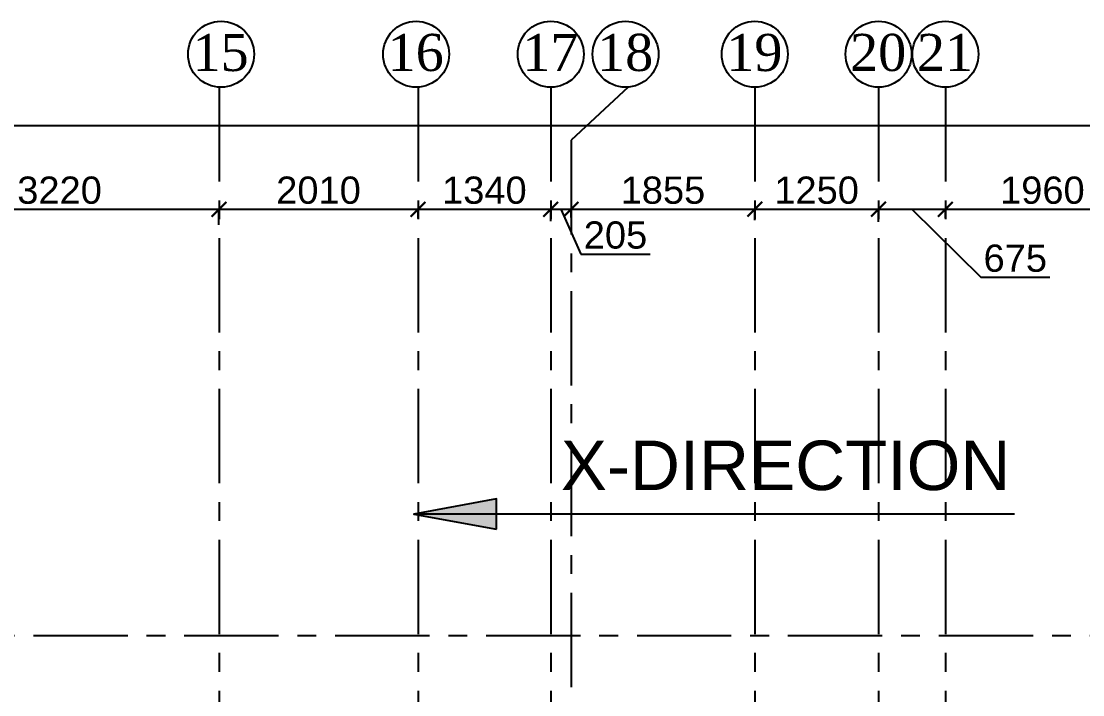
# Model space of a CAD drawing. Header units: inches. Extents: x -1898 to 127651, y -195120 to -109120.
# Drawn here: x 23325 to 34045, y -152800 to -145997 of the extents above; entities that cross this region are included whole.
import ezdxf

# ---------------------------------------------------------------- set-up
doc = ezdxf.new("R2010")
doc.units = ezdxf.units.IN
doc.header["$MEASUREMENT"] = 0
doc.linetypes.add('CENTER', pattern=[50.8, 31.75, -6.35, 6.35, -6.35])
for name, color, linetype in [('2', 5, 'Continuous'), ('GIRD CIR', 1, 'Continuous'), ('GIRD TEXT', 4, 'Continuous'), ('GRID', 8, 'CENTER'), ('GRID DIM', 4, 'Continuous')]:
    doc.layers.add(name, color=color, linetype=linetype)
doc.layers.add('TEXT1', color=3, linetype='Continuous', lineweight=20)
doc.styles.add('T 200', font='sanss___.ttf')
doc.styles.add('T200', font='sanss___.ttf', dxfattribs={"height": 275})
doc.styles.add('T400', font='romantic.ttf')
doc.dimstyles.new('T 300', dxfattribs={"dimtxt": 275, "dimasz": 150, "dimexe": 1, "dimexo": 0, "dimgap": 50, "dimtad": 1, "dimdec": 0, "dimrnd": 5, "dimdsep": 46, "dimtxsty": 'T200', "dimblk": 'ARCHTICK', "dimcen": 2.5, "dimdle": 1, "dimclrd": 5, "dimclre": 253, "dimclrt": 4, "dimadec": 0, "dimazin": 0, "dimtfac": 1, "dimtdec": 0, "dimtmove": 2, "dimatfit": 3, "dimfxl": 0, "dimarcsym": 0})

# ---------------------------------------------------------------- blocks, each defined once
blk = doc.blocks.new('_ARCHTICK')
at = {"color": 0, "linetype": 'ByBlock', "const_width": 0.15}
blk.add_lwpolyline([(-0.5, -0.5), (0.5, 0.5)], dxfattribs=at)
blk = doc.blocks.new('*D679')
at = {"layer": 'Defpoints', "color": 0}
for p in [(86396, -147049), (3327, -147274, 15), (86396, -147274, 15)]:
    blk.add_point(p, dxfattribs=at)
at = {"layer": 'GRID DIM', "color": 5, "lineweight": -2}
blk.add_line((3326, -147049), (86397, -147049), dxfattribs=at)
at = {"layer": 'GRID DIM', "color": 253, "lineweight": -2}
for p, q in [((3327, -147274), (3327, -147048)), ((86396, -147274), (86396, -147048))]:
    blk.add_line(p, q, dxfattribs=at)
at = {"layer": 'GRID DIM', "color": 5, "lineweight": -2, "xscale": 150, "yscale": 150, "zscale": 150, "rotation": 180}
blk.add_blockref('_ARCHTICK', (3327, -147049), dxfattribs=at)
at = {"layer": 'GRID DIM', "color": 5, "lineweight": -2, "xscale": 150, "yscale": 150, "zscale": 150}
blk.add_blockref('_ARCHTICK', (86396, -147049), dxfattribs=at)
at = {"layer": 'GRID DIM', "color": 4, "insert": (44862, -146857), "char_height": 275, "attachment_point": 5, "style": 'T200'}
blk.add_mtext('83070', dxfattribs=at)
blk = doc.blocks.new('*D693')
at = {"layer": 'Defpoints', "color": 0}
for p in [(25322, -147896), (22102, -147996, 15), (25322, -148052, 15)]:
    blk.add_point(p, dxfattribs=at)
at = {"layer": 'GRID DIM', "color": 5, "lineweight": -2}
blk.add_line((22101, -147896), (25323, -147896), dxfattribs=at)
at = {"layer": 'GRID DIM', "color": 253, "lineweight": -2}
for p, q in [((22102, -147996), (22102, -147895)), ((25322, -148052), (25322, -147895))]:
    blk.add_line(p, q, dxfattribs=at)
at = {"layer": 'GRID DIM', "color": 5, "lineweight": -2, "xscale": 150, "yscale": 150, "zscale": 150, "rotation": 180}
blk.add_blockref('_ARCHTICK', (22102, -147896), dxfattribs=at)
at = {"layer": 'GRID DIM', "color": 5, "lineweight": -2, "xscale": 150, "yscale": 150, "zscale": 150}
blk.add_blockref('_ARCHTICK', (25322, -147896), dxfattribs=at)
at = {"layer": 'GRID DIM', "color": 4, "insert": (23712, -147705), "char_height": 275, "attachment_point": 5, "style": 'T200'}
blk.add_mtext('3220', dxfattribs=at)
blk = doc.blocks.new('*D694')
at = {"layer": 'Defpoints', "color": 0}
for p in [(27332, -147896), (27332, -147989, 15), (25322, -148052, 15)]:
    blk.add_point(p, dxfattribs=at)
at = {"layer": 'GRID DIM', "color": 5, "lineweight": -2}
blk.add_line((25321, -147896), (27333, -147896), dxfattribs=at)
at = {"layer": 'GRID DIM', "color": 253, "lineweight": -2}
for p, q in [((25322, -148052), (25322, -147895)), ((27332, -147989), (27332, -147895))]:
    blk.add_line(p, q, dxfattribs=at)
at = {"layer": 'GRID DIM', "color": 5, "lineweight": -2, "xscale": 150, "yscale": 150, "zscale": 150, "rotation": 180}
blk.add_blockref('_ARCHTICK', (25322, -147896), dxfattribs=at)
at = {"layer": 'GRID DIM', "color": 5, "lineweight": -2, "xscale": 150, "yscale": 150, "zscale": 150}
blk.add_blockref('_ARCHTICK', (27332, -147896), dxfattribs=at)
at = {"layer": 'GRID DIM', "color": 4, "insert": (26327, -147705), "char_height": 275, "attachment_point": 5, "style": 'T200'}
blk.add_mtext('2010', dxfattribs=at)
blk = doc.blocks.new('*D695')
at = {"layer": 'Defpoints', "color": 0}
for p in [(28672, -147896), (27332, -147989, 15), (28672, -148016, 15)]:
    blk.add_point(p, dxfattribs=at)
at = {"layer": 'GRID DIM', "color": 5, "lineweight": -2}
blk.add_line((27331, -147896), (28673, -147896), dxfattribs=at)
at = {"layer": 'GRID DIM', "color": 253, "lineweight": -2}
for p, q in [((27332, -147989), (27332, -147895)), ((28672, -148016), (28672, -147895))]:
    blk.add_line(p, q, dxfattribs=at)
at = {"layer": 'GRID DIM', "color": 5, "lineweight": -2, "xscale": 150, "yscale": 150, "zscale": 150, "rotation": 180}
blk.add_blockref('_ARCHTICK', (27332, -147896), dxfattribs=at)
at = {"layer": 'GRID DIM', "color": 5, "lineweight": -2, "xscale": 150, "yscale": 150, "zscale": 150}
blk.add_blockref('_ARCHTICK', (28672, -147896), dxfattribs=at)
at = {"layer": 'GRID DIM', "color": 4, "insert": (28002, -147705), "char_height": 275, "attachment_point": 5, "style": 'T200'}
blk.add_mtext('1340', dxfattribs=at)
blk = doc.blocks.new('*D696')
at = {"layer": 'Defpoints', "color": 0}
for p in [(28877, -147896), (28672, -148016, 15), (28877, -147980, 15)]:
    blk.add_point(p, dxfattribs=at)
at = {"layer": 'GRID DIM', "color": 5, "lineweight": -2}
for p, q in [((28671, -147896), (28878, -147896)), ((28775, -147896), (28975, -148350)), ((28975, -148350), (29676, -148350))]:
    blk.add_line(p, q, dxfattribs=at)
at = {"layer": 'GRID DIM', "color": 253, "lineweight": -2}
for p, q in [((28672, -148016), (28672, -147895)), ((28877, -147980), (28877, -147895))]:
    blk.add_line(p, q, dxfattribs=at)
at = {"layer": 'GRID DIM', "color": 5, "lineweight": -2, "xscale": 150, "yscale": 150, "zscale": 150, "rotation": 180}
blk.add_blockref('_ARCHTICK', (28672, -147896), dxfattribs=at)
at = {"layer": 'GRID DIM', "color": 5, "lineweight": -2, "xscale": 150, "yscale": 150, "zscale": 150}
blk.add_blockref('_ARCHTICK', (28877, -147896), dxfattribs=at)
at = {"layer": 'GRID DIM', "color": 4, "insert": (29326, -148158), "char_height": 275, "attachment_point": 5, "style": 'T200'}
blk.add_mtext('205', dxfattribs=at)
blk = doc.blocks.new('*D697')
at = {"layer": 'Defpoints', "color": 0}
for p in [(30733, -147896), (28877, -147980, 15), (30733, -148007, 15)]:
    blk.add_point(p, dxfattribs=at)
at = {"layer": 'GRID DIM', "color": 5, "lineweight": -2}
blk.add_line((28876, -147896), (30734, -147896), dxfattribs=at)
at = {"layer": 'GRID DIM', "color": 253, "lineweight": -2}
for p, q in [((28877, -147980), (28877, -147895)), ((30733, -148007), (30733, -147895))]:
    blk.add_line(p, q, dxfattribs=at)
at = {"layer": 'GRID DIM', "color": 5, "lineweight": -2, "xscale": 150, "yscale": 150, "zscale": 150, "rotation": 180}
blk.add_blockref('_ARCHTICK', (28877, -147896), dxfattribs=at)
at = {"layer": 'GRID DIM', "color": 5, "lineweight": -2, "xscale": 150, "yscale": 150, "zscale": 150}
blk.add_blockref('_ARCHTICK', (30733, -147896), dxfattribs=at)
at = {"layer": 'GRID DIM', "color": 4, "insert": (29805, -147705), "char_height": 275, "attachment_point": 5, "style": 'T200'}
blk.add_mtext('1855', dxfattribs=at)
blk = doc.blocks.new('*D698')
at = {"layer": 'Defpoints', "color": 0}
for p in [(31982, -147896), (30733, -148007, 15), (31982, -148023, 15)]:
    blk.add_point(p, dxfattribs=at)
at = {"layer": 'GRID DIM', "color": 5, "lineweight": -2}
blk.add_line((30732, -147896), (31983, -147896), dxfattribs=at)
at = {"layer": 'GRID DIM', "color": 253, "lineweight": -2}
for p, q in [((30733, -148007), (30733, -147895)), ((31982, -148023), (31982, -147895))]:
    blk.add_line(p, q, dxfattribs=at)
at = {"layer": 'GRID DIM', "color": 5, "lineweight": -2, "xscale": 150, "yscale": 150, "zscale": 150, "rotation": 180}
blk.add_blockref('_ARCHTICK', (30733, -147896), dxfattribs=at)
at = {"layer": 'GRID DIM', "color": 5, "lineweight": -2, "xscale": 150, "yscale": 150, "zscale": 150}
blk.add_blockref('_ARCHTICK', (31982, -147896), dxfattribs=at)
at = {"layer": 'GRID DIM', "color": 4, "insert": (31357, -147705), "char_height": 275, "attachment_point": 5, "style": 'T200'}
blk.add_mtext('1250', dxfattribs=at)
blk = doc.blocks.new('*D699')
at = {"layer": 'Defpoints', "color": 0}
for p in [(32657, -147896), (31982, -148023, 15), (32657, -147985, 15)]:
    blk.add_point(p, dxfattribs=at)
at = {"layer": 'GRID DIM', "color": 5, "lineweight": -2}
for p, q in [((31981, -147896), (32658, -147896)), ((32320, -147896), (33014, -148583)), ((33014, -148583), (33712, -148583))]:
    blk.add_line(p, q, dxfattribs=at)
at = {"layer": 'GRID DIM', "color": 253, "lineweight": -2}
for p, q in [((31982, -148023), (31982, -147895)), ((32657, -147985), (32657, -147895))]:
    blk.add_line(p, q, dxfattribs=at)
at = {"layer": 'GRID DIM', "color": 5, "lineweight": -2, "xscale": 150, "yscale": 150, "zscale": 150, "rotation": 180}
blk.add_blockref('_ARCHTICK', (31982, -147896), dxfattribs=at)
at = {"layer": 'GRID DIM', "color": 5, "lineweight": -2, "xscale": 150, "yscale": 150, "zscale": 150}
blk.add_blockref('_ARCHTICK', (32657, -147896), dxfattribs=at)
at = {"layer": 'GRID DIM', "color": 4, "insert": (33363, -148392), "char_height": 275, "attachment_point": 5, "style": 'T200'}
blk.add_mtext('675', dxfattribs=at)
blk = doc.blocks.new('*D700')
at = {"layer": 'Defpoints', "color": 0}
for p in [(34617, -147896), (32657, -147985, 15), (34617, -148057, 15)]:
    blk.add_point(p, dxfattribs=at)
at = {"layer": 'GRID DIM', "color": 5, "lineweight": -2}
blk.add_line((32656, -147896), (34618, -147896), dxfattribs=at)
at = {"layer": 'GRID DIM', "color": 253, "lineweight": -2}
for p, q in [((32657, -147985), (32657, -147895)), ((34617, -148057), (34617, -147895))]:
    blk.add_line(p, q, dxfattribs=at)
at = {"layer": 'GRID DIM', "color": 5, "lineweight": -2, "xscale": 150, "yscale": 150, "zscale": 150, "rotation": 180}
blk.add_blockref('_ARCHTICK', (32657, -147896), dxfattribs=at)
at = {"layer": 'GRID DIM', "color": 5, "lineweight": -2, "xscale": 150, "yscale": 150, "zscale": 150}
blk.add_blockref('_ARCHTICK', (34617, -147896), dxfattribs=at)
at = {"layer": 'GRID DIM', "color": 4, "insert": (33637, -147705), "char_height": 275, "attachment_point": 5, "style": 'T200'}
blk.add_mtext('1960', dxfattribs=at)

msp = doc.modelspace()

# ---------------------------------------------------------------- hatches: boundary and pattern name
at = {"layer": '2'}
msp.add_hatch(color=1, dxfattribs=at).paths.add_polyline_path([(28123.5, -151129.2), (28123.5, -150822.3), (27288.8, -150975.7)])

# ---------------------------------------------------------------- linework, layer by layer
at = {"layer": '2', "color": 1}
msp.add_line((33356.8, -150975.7), (27288.8, -150975.7), dxfattribs=at)
msp.add_lwpolyline([(28123.5, -151129.2), (28123.5, -150822.3), (27288.8, -150975.7), (28123.5, -151129.2)], dxfattribs=at)
at = {"layer": 'GIRD CIR'}
for centre in [(25342.4, -146330, 14.7), (27312.4, -146330, 14.7), (28672.4, -146330, 14.7), (29427.7, -146330, 14.7), (30732.6, -146330, 14.7), (31982.4, -146330, 14.7), (32657.4, -146330, 14.7)]:
    msp.add_circle(centre, 333.3, dxfattribs=at)
at = {"layer": 'GRID', "ltscale": 30}
for p, q in [((25322.4, -146663.3, 14.7), (25322.4, -178683.9, 14.7)), ((27332.4, -146663.3, 14.7), (27332.4, -178683.9, 14.7)), ((28672.4, -146663.3, 14.7), (28672.4, -178683.9, 14.7)), ((29454.6, -146663.3, 14.7), (28877.4, -147198.6, 14.7)), ((30732.6, -146663.3, 14.7), (30732.6, -178683.9, 14.7)), ((31982.4, -146663.3, 14.7), (31982.4, -178683.9, 14.7)), ((32657.4, -146663.3, 14.7), (32657.4, -178683.9, 14.7)), ((28877.4, -147198.6, 14.7), (28877.4, -178683.9, 14.7)), ((86883.8, -152203.6, 14.7), (739.5, -152203.6, 14.7))]:
    msp.add_line(p, q, dxfattribs=at)

# ---------------------------------------------------------------- texts
at = {"layer": 'GIRD TEXT', "ltscale": 7, "style": 'T400'}
for s, p in [('15', (25055.4, -146499.3)), ('16', (27025.4, -146499.3)), ('17', (28385.4, -146499.3)), ('18', (29140.7, -146499.3)), ('19', (30445.6, -146499.3)), ('20', (31695.4, -146499.3)), ('21', (32370.4, -146499.3))]:
    msp.add_text(s, height=375, dxfattribs=at).set_placement(p)
at = {"layer": 'TEXT1', "color": 4, "style": 'T 200'}
msp.add_text('X-DIRECTION', height=500, dxfattribs=at).set_placement((28774, -150732.9))

# ---------------------------------------------------------------- dimensions: what is measured, and where the dimension line sits
at = {"layer": 'GRID DIM'}
for base, p1, p2, picture, middle in [((86396, -147049), (3327.4, -147273.7, 14.7), (86396, -147273.7, 14.7), '*D679', (44861.7, -146857.2)), ((25322.4, -147896.4), (22102.4, -147995.7, 14.7), (25322.4, -148051.5, 14.7), '*D693', (23712.4, -147704.5)), ((27332.4, -147896.4), (25322.4, -148051.5, 14.7), (27332.4, -147988.8, 14.7), '*D694', (26327.4, -147704.7)), ((28672.4, -147896.4), (27332.4, -147988.8, 14.7), (28672.4, -148015.9, 14.7), '*D695', (28002.4, -147704.5)), ((30732.6, -147896.4), (28877.4, -147980.2, 14.7), (30732.6, -148006.9, 14.7), '*D697', (29805, -147704.7)), ((31982.4, -147896.4), (30732.6, -148006.9, 14.7), (31982.4, -148023.3, 14.7), '*D698', (31357.5, -147704.7)), ((34617.4, -147896.4), (32657.4, -147985.2, 14.7), (34617.4, -148056.6, 14.7), '*D700', (33637.4, -147704.5))]:
    dim = msp.add_linear_dim(base=base, p1=p1, p2=p2, dimstyle='T 300', dxfattribs=at)
    dim.commit()
    dim.dimension.update_dxf_attribs({"geometry": picture, "text_midpoint": middle})
for base, p1, p2, picture, middle in [((28877.4, -147896.4), (28672.4, -148015.9, 14.7), (28877.4, -147980.2, 14.7), '*D696', (29025.4, -148349.9)), ((32657.4, -147896.4), (31982.4, -148023.3, 14.7), (32657.4, -147985.2, 14.7), '*D699', (33064.2, -148583.5))]:
    dim = msp.add_linear_dim(base=base, p1=p1, p2=p2, dimstyle='T 300', override={"dimtmove": 1}, dxfattribs=at)
    dim.commit()
    dim.dimension.update_dxf_attribs({"geometry": picture, "text_midpoint": middle, "dimtype": 160})

doc.saveas('drawing.dxf')
